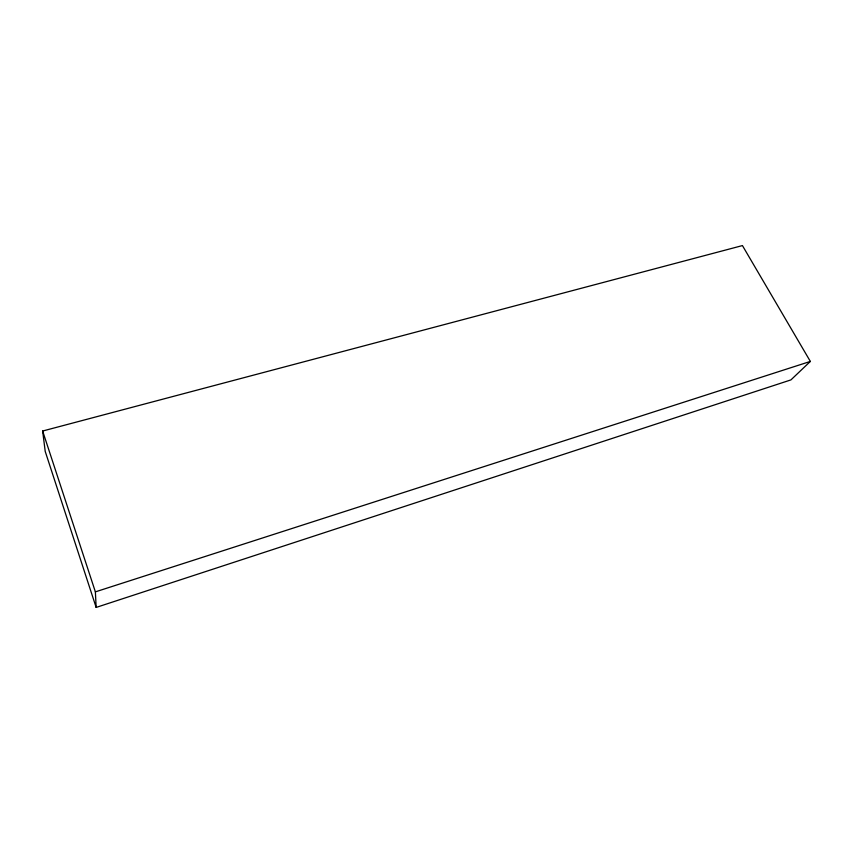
<?xml version="1.0" encoding="UTF-8"?>
<svg xmlns="http://www.w3.org/2000/svg" width="853" height="853" viewBox="0 0 853 853"><rect width="100%" height="100%" fill="white"/><g stroke="black" fill="none" stroke-linecap="round" stroke-linejoin="round"><path stroke-width="1.28" d="M810.35 361.427L790.934 379.894L96.154 607.421L45.209 451.397L42.65 431.021L742.43 245.579L810.35 361.427L95.376 591.865L96.154 607.421M42.65 431.021L95.376 591.865"/></g></svg>
